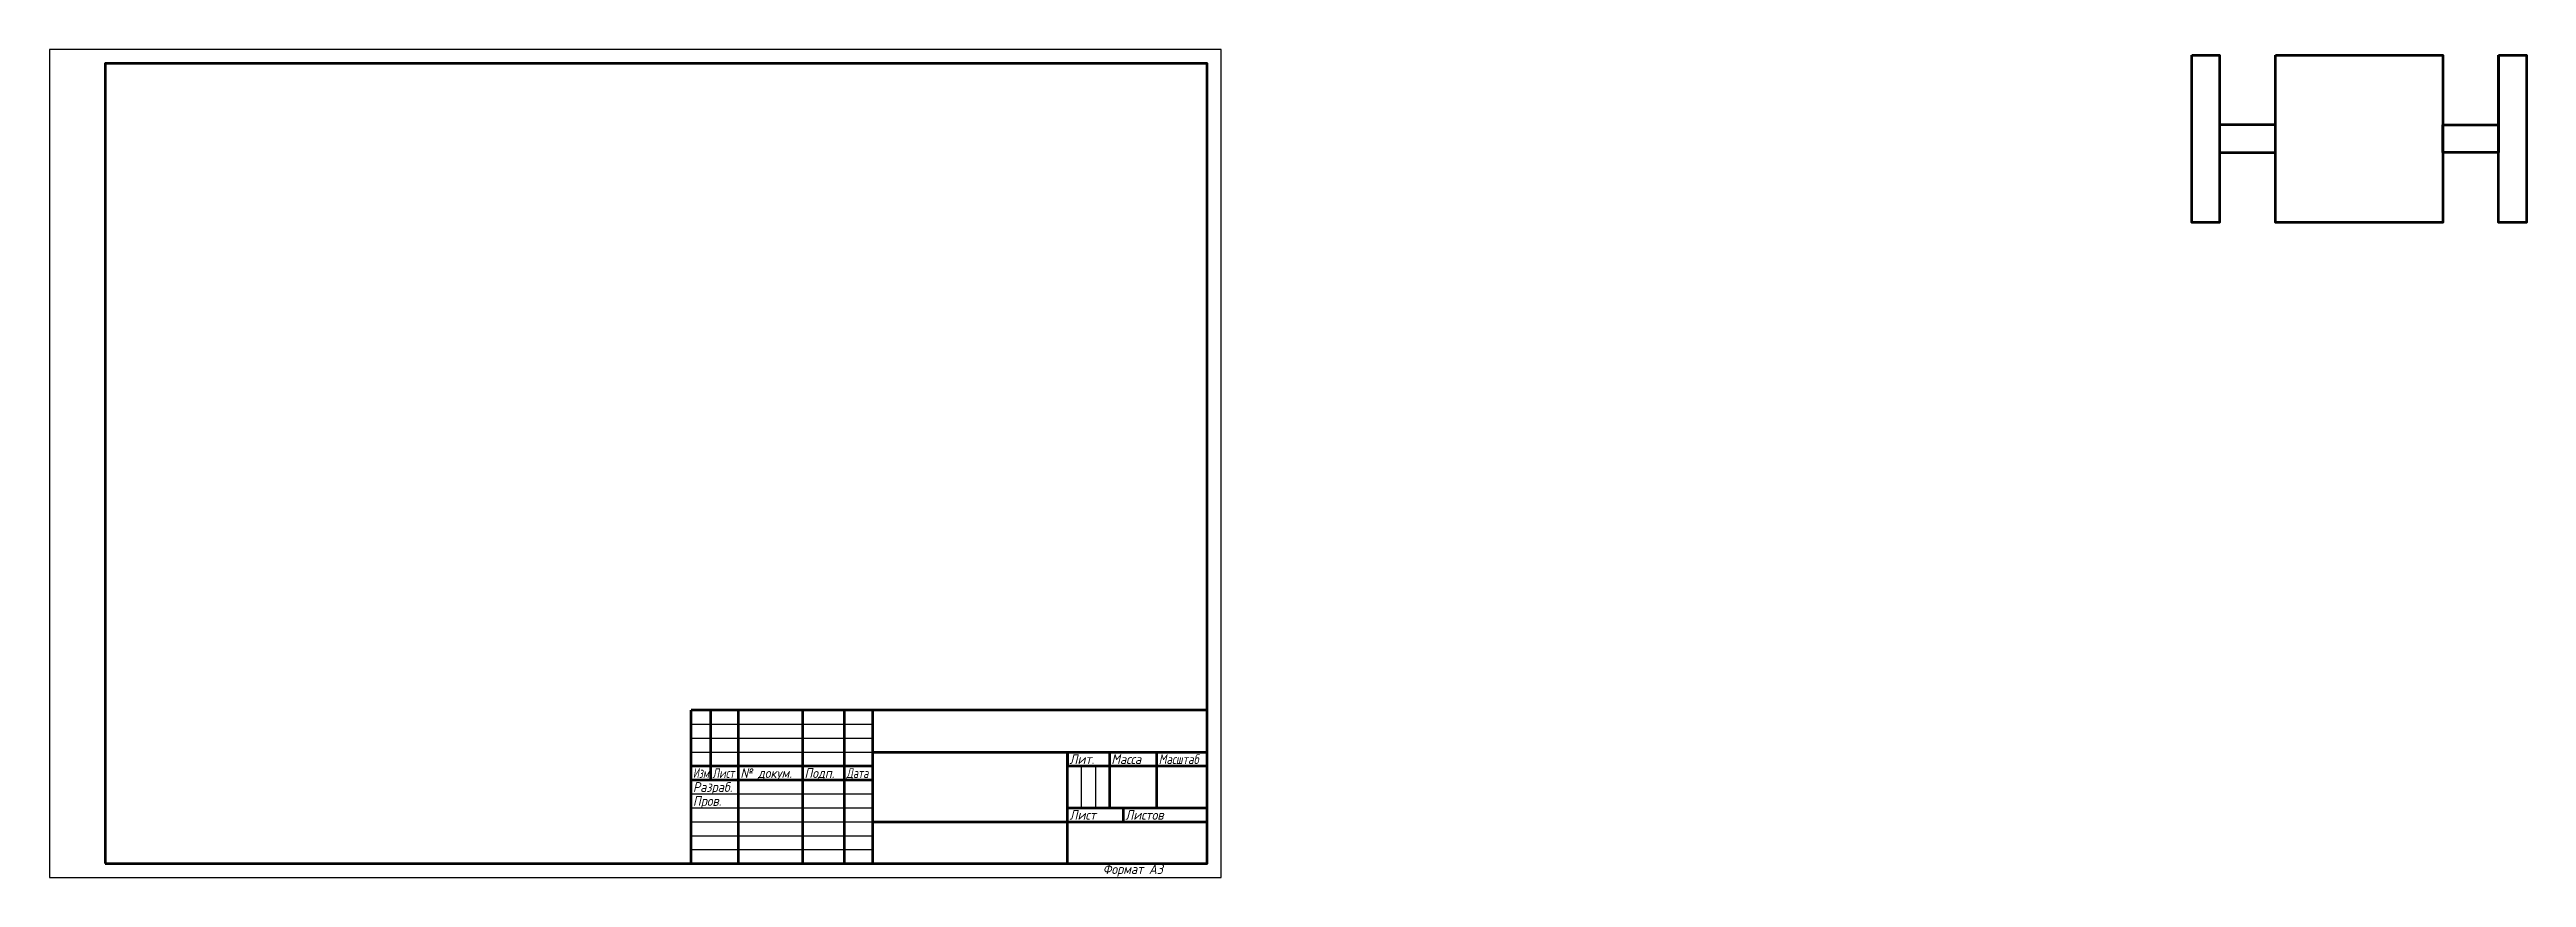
# Model space of a CAD drawing. Header units: millimetres. Extents: x 0 to 888, y 0 to 297.
import ezdxf

# ---------------------------------------------------------------- set-up
doc = ezdxf.new("R2010")
doc.units = ezdxf.units.MM
doc.header["$LTSCALE"] = 0.5
doc.layers.get('0').update_dxf_attribs({"lineweight": 60})
doc.layers.get('Defpoints').update_dxf_attribs({"color": 5})
doc.layers.add('4-текст', color=7, linetype='Continuous', true_color=0x00ad00)
doc.styles.get("Standard").update_dxf_attribs({"font": 'isocpeui.ttf', "width": 0.9})

msp = doc.modelspace()

# ---------------------------------------------------------------- linework, layer by layer
for p, q in [((778, 295, 20), (778, 270, 20)), ((878, 295, 20), (878, 270, 20)), ((365, 45), (365, 40))]:
    msp.add_line(p, q)
at = {"lineweight": 60}
for p, q in [((415, 60), (230, 60)), ((230, 5), (230, 60)), ((237, 60), (237, 35)), ((247, 5), (247, 60)), ((270, 60), (270, 5)), ((285, 5), (285, 60)), ((295, 60), (295, 5)), ((295, 45), (415, 45)), ((365, 5), (365, 45)), ((380, 45), (380, 25)), ((397, 25), (397, 45)), ((230, 40), (295, 40)), ((365, 40), (415, 40)), ((230, 35), (295, 35)), ((295, 20), (415, 20)), ((365, 25), (415, 25)), ((385, 20), (385, 25))]:
    msp.add_line(p, q, dxfattribs=at)
at = {"lineweight": -3}
for p, q in [((230, 55), (295, 55)), ((230, 50), (295, 50)), ((230, 45), (295, 45)), ((370, 25), (370, 40)), ((375, 40), (375, 25)), ((230, 30), (295, 30)), ((230, 25), (295, 25)), ((230, 20), (295, 20)), ((230, 15), (295, 15)), ((230, 10), (295, 10))]:
    msp.add_line(p, q, dxfattribs=at)
for points in [[(768, 295), (778, 295), (778, 235), (768, 235)], [(878, 295), (888, 295), (888, 235), (878, 235)]]:
    msp.add_lwpolyline(points, close=True)
at = {"elevation": 20}
for points in [[(798, 295), (858, 295), (858, 235), (798, 235)], [(778, 270), (778, 260), (798, 260), (798, 270)], [(878, 270), (878, 260), (858, 260), (858, 270)]]:
    msp.add_lwpolyline(points, close=True, dxfattribs=at)
at = {"lineweight": 60}
msp.add_lwpolyline([(20, 5), (415, 5), (415, 292), (20, 292)], close=True, dxfattribs=at)
at = {"layer": 'Defpoints'}
msp.add_lwpolyline([(0, 0), (420, 0), (420, 297), (0, 297)], close=True, dxfattribs=at)

# ---------------------------------------------------------------- texts
at = {"lineweight": -3, "width": 0.9}
msp.add_text('Формат А3', height=3.5, dxfattribs=at).set_placement((377.6, 1.25))
at = {"layer": '4-текст', "lineweight": -3}
for s, width, p in [('Изм.', 0.7, (230.67, 35.7)), ('Лист', 0.75, (237.67, 35.7)), ('№ докум.', 0.9, (247.67, 35.7)), ('Подп.', 0.9, (270.67, 35.7)), ('Дата', 0.75, (285.67, 35.7)), ('Лит.', 0.9, (365.67, 40.7)), ('Масса', 0.9, (380.67, 40.7)), ('Масштаб', 0.8, (397.67, 40.7)), ('Разраб.', 0.9, (230.67, 30.7)), ('Пров.', 0.9, (230.67, 25.7)), ('Лист', 0.9, (365.67, 20.7)), ('Листов', 0.9, (385.67, 20.7))]:
    msp.add_text(s, height=3.5, dxfattribs=dict(at, width=width)).set_placement(p)

doc.saveas('drawing.dxf')
